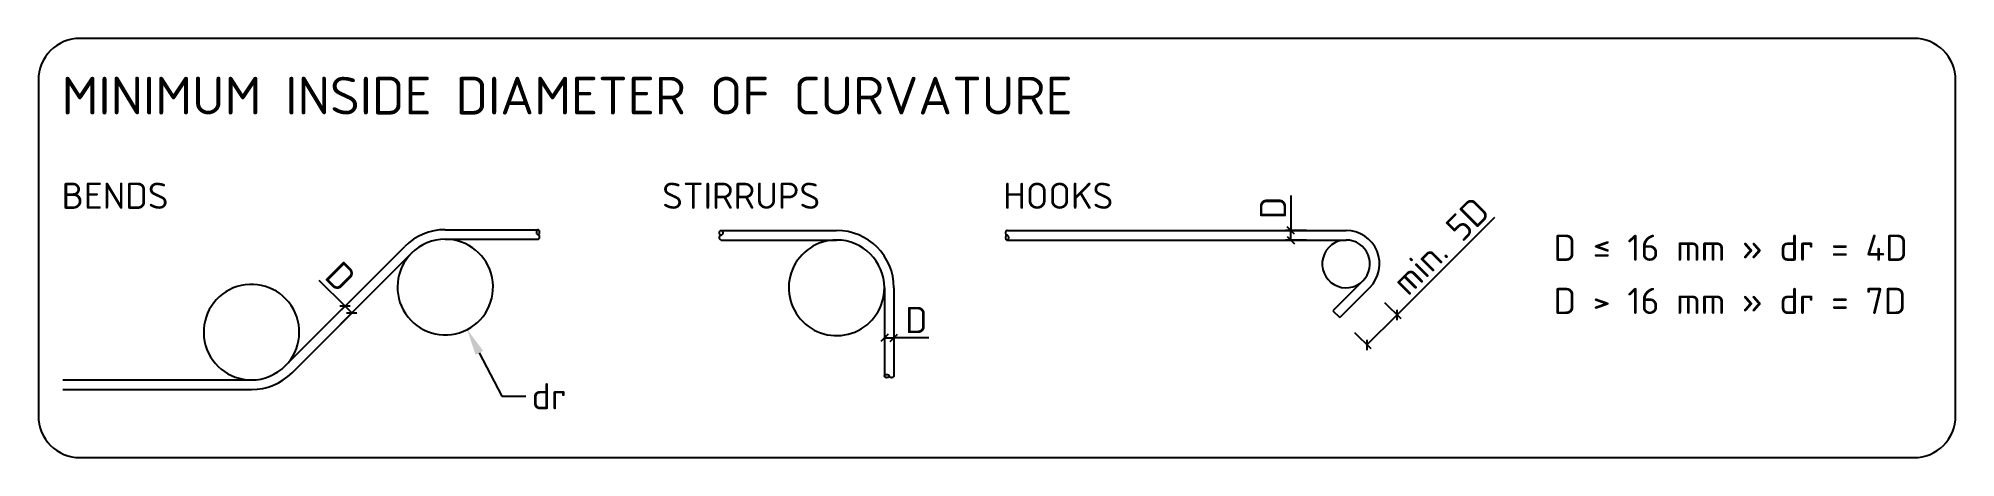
# Model space of a CAD drawing. Header units: metres. Extents: x 0 to 183, y -40 to 0.
import ezdxf
from ezdxf import colors
from ezdxf.entities.mleader import LeaderData, LeaderLine
from ezdxf.math import Vec2, Vec3

# ---------------------------------------------------------------- set-up
doc = ezdxf.new("R2010")
doc.units = ezdxf.units.M
doc.layers.get('Defpoints').update_dxf_attribs({"color": 140, "lineweight": 5})
doc.styles.add('DP_ISOCPEUR', font='isocpeur.ttf')
doc.dimstyles.new('DP_Koty 500 (mm)', dxfattribs={"dimtxt": 1.25, "dimasz": 0.7, "dimexe": 0.5, "dimexo": 0, "dimgap": 0.45, "dimtad": 1, "dimdec": 0, "dimlfac": 1000, "dimzin": 0, "dimdsep": 46, "dimtxsty": 'DP_ISOCPEUR', "dimblk": 'OBLIQUE', "dimcen": 0.225, "dimadec": 0, "dimazin": 0, "dimtfac": 1, "dimtdec": 0, "dimtofl": 0, "dimtmove": 1, "dimatfit": 3, "dimfxl": 1.4, "dimtolj": 1, "dimtzin": 0, "dimarcsym": 0})

# ---------------------------------------------------------------- blocks, each defined once
blk = doc.blocks.new('_Oblique')
at = {"color": 0, "linetype": 'ByBlock', "lineweight": -2}
blk.add_line((-0.5, -0.5), (0.5, 0.5), dxfattribs=at)
blk = doc.blocks.new('*D2')
at = {"color": 0, "lineweight": -2, "transparency": 16777216}
for p, q in [((80.75, -27.07), (80.75, -29.07)), ((81.66, -27.07), (81.66, -29.07)), ((80.75, -28.57), (81.66, -28.57)), ((85, -28.57), (81.66, -28.57))]:
    blk.add_line(p, q, dxfattribs=at)
at = {"layer": 'Defpoints', "color": 0, "transparency": 16777216}
for p in [(80.75, -27.07), (81.66, -27.07), (81.66, -28.57)]:
    blk.add_point(p, dxfattribs=at)
at = {"color": 0, "lineweight": -2, "transparency": 16777216, "xscale": 0.7, "yscale": 0.7, "zscale": 0.7, "rotation": 180}
blk.add_blockref('_Oblique', (80.75, -28.57), dxfattribs=at)
at = {"color": 0, "lineweight": -2, "transparency": 16777216, "xscale": 0.7, "yscale": 0.7, "zscale": 0.7}
blk.add_blockref('_Oblique', (81.66, -28.57), dxfattribs=at)
at = {"color": 0, "lineweight": 9, "transparency": 16777216, "insert": (83.8, -26.87), "char_height": 2.5, "attachment_point": 5, "style": 'DP_ISOCPEUR'}
blk.add_mtext('\\A1;D', dxfattribs=at)
blk = doc.blocks.new('*D3')
at = {"color": 0, "lineweight": -2, "transparency": 16777216}
for p, q in [((26.77, -23.06), (29.27, -25.55)), ((28.21, -26.61), (29.62, -25.2)), ((29.91, -26.2), (29.27, -25.55)), ((28.85, -27.26), (30.27, -25.85))]:
    blk.add_line(p, q, dxfattribs=at)
at = {"layer": 'Defpoints', "color": 0, "transparency": 16777216}
for p in [(29.27, -25.55), (28.21, -26.61), (28.85, -27.26)]:
    blk.add_point(p, dxfattribs=at)
at = {"color": 0, "lineweight": -2, "transparency": 16777216, "xscale": 0.7, "yscale": 0.7, "zscale": 0.7}
for p, rotation in [((29.27, -25.55), 134.9999999999927), ((29.91, -26.2), 314.9999999999927)]:
    blk.add_blockref('_Oblique', p, dxfattribs=dict(at, rotation=rotation))
at = {"color": 0, "lineweight": 9, "transparency": 16777216, "insert": (28.83, -22.71), "char_height": 2.5, "attachment_point": 5, "rotation": 315, "style": 'DP_ISOCPEUR'}
blk.add_mtext('\\A1;D', dxfattribs=at)
blk = doc.blocks.new('*D4')
at = {"color": 0, "lineweight": -2, "transparency": 16777216}
for p, q in [((138.97, -17.08), (129.68, -26.38)), ((128.49, -25.19), (130.03, -26.73)), ((126.81, -29.25), (129.68, -26.38)), ((125.62, -28.06), (127.17, -29.6))]:
    blk.add_line(p, q, dxfattribs=at)
at = {"layer": 'Defpoints', "color": 0, "transparency": 16777216}
for p in [(128.49, -25.19), (129.68, -26.38), (125.62, -28.06)]:
    blk.add_point(p, dxfattribs=at)
at = {"color": 0, "lineweight": -2, "transparency": 16777216, "xscale": 0.7, "yscale": 0.7, "zscale": 0.7}
for p, rotation in [((129.68, -26.38), 45.00000013957393), ((126.81, -29.25), 225.000000139574)]:
    blk.add_blockref('_Oblique', p, dxfattribs=dict(at, rotation=rotation))
at = {"color": 0, "lineweight": 9, "transparency": 16777216, "insert": (133.83, -19.82), "char_height": 2.5, "attachment_point": 5, "rotation": 45, "style": 'DP_ISOCPEUR'}
blk.add_mtext('\\A1;min. 5D', dxfattribs=at)
blk = doc.blocks.new('*D5')
at = {"color": 0, "lineweight": -2, "transparency": 16777216}
for p, q in [((119.54, -14.98), (119.54, -18.33)), ((121.04, -18.33), (119.04, -18.33)), ((121.04, -19.24), (119.04, -19.24)), ((119.54, -19.24), (119.54, -18.33))]:
    blk.add_line(p, q, dxfattribs=at)
at = {"layer": 'Defpoints', "color": 0, "transparency": 16777216}
for p in [(119.54, -18.33), (121.04, -18.33), (121.04, -19.24)]:
    blk.add_point(p, dxfattribs=at)
at = {"color": 0, "lineweight": -2, "transparency": 16777216, "xscale": 0.7, "yscale": 0.7, "zscale": 0.7}
for p, rotation in [((119.54, -18.33), 90), ((119.54, -19.24), 270)]:
    blk.add_blockref('_Oblique', p, dxfattribs=dict(at, rotation=rotation))
at = {"color": 0, "lineweight": 9, "transparency": 16777216, "insert": (117.84, -16.18), "char_height": 2.5, "attachment_point": 5, "rotation": 90, "style": 'DP_ISOCPEUR'}
blk.add_mtext('\\A1;D', dxfattribs=at)

msp = doc.modelspace()

# ---------------------------------------------------------------- linework, layer by layer
at = {"color": 0}
for p, q in [((38.836, -18.2522), (47.7195, -18.2522)), ((23.5679, -31.2528), (34.9651, -19.8556)), ((38.836, -19.1646), (47.7195, -19.1646)), ((65.1645, -18.3255), (76.1873, -18.3255)), ((65.1645, -19.2378), (76.1873, -19.2378)), ((92.4922, -18.3255), (124.8194, -18.3255)), ((92.4922, -19.2378), (124.8194, -19.2378)), ((24.2131, -31.8979), (35.6103, -20.5007)), ((126.4322, -23.1317), (123.5649, -25.999)), ((127.0774, -23.7768), (124.21, -26.6442)), ((80.7492, -23.7998), (80.7492, -32.2185)), ((81.6616, -23.7998), (81.6616, -32.2185)), ((123.5649, -25.999), (124.21, -26.6442)), ((2.3345, -32.5889), (20.3422, -32.5889)), ((2.3345, -33.5013), (20.3422, -33.5013))]:
    msp.add_line(p, q, dxfattribs=at)
for points in [[(0, -4), (0, -36, 0.41421356), (4, -40), (179, -40, 0.41421356), (183, -36), (183, -4, 0.41421356), (179, 0), (4, 0, 0.41421356)], [(47.6905, -18.2589, 0.13748252), (47.6346, -18.2745, 0.1070258), (47.581, -18.3255, 0.08090165), (47.5481, -18.3959, 0.06883571), (47.5356, -18.4863, 0.06883571), (47.5481, -18.5766, 0.08090165), (47.581, -18.6471, 0.1070258), (47.6346, -18.698, 0.13748252), (47.6905, -18.7137, 0.13748252), (47.7463, -18.698, 0.1070258), (47.8, -18.6471, 0.08090165), (47.8328, -18.5766, 0.06883571), (47.8453, -18.4863, 0.06883571), (47.8328, -18.3959, 0.08090165), (47.8, -18.3255, 0.1070258), (47.7463, -18.2745, 0.13748252)], [(65.1645, -18.3282, -0.13748252), (65.2204, -18.3438, -0.1070258), (65.274, -18.3948, -0.08090165), (65.3069, -18.4652, -0.06883571), (65.3194, -18.5556, -0.06883571), (65.3069, -18.6459, -0.08090165), (65.274, -18.7164, -0.1070258), (65.2204, -18.7673, -0.13748252), (65.1645, -18.783, -0.13748252), (65.1086, -18.7673, -0.1070258), (65.055, -18.7164, -0.08090165), (65.0221, -18.6459, -0.06883571), (65.0096, -18.5556, -0.06883571), (65.0221, -18.4652, -0.08090165), (65.055, -18.3948, -0.1070258), (65.1086, -18.3438, -0.13748252)], [(92.4632, -19.2418, 0.13748252), (92.519, -19.2262, 0.1070258), (92.5727, -19.1752, 0.08090165), (92.6055, -19.1048, 0.06883571), (92.618, -19.0144, 0.06883571), (92.6055, -18.9241, 0.08090165), (92.5727, -18.8536, 0.1070258), (92.519, -18.8026, 0.13748252), (92.4632, -18.787, 0.13748252), (92.4073, -18.8026, 0.1070258), (92.3537, -18.8536, 0.08090165), (92.3208, -18.9241, 0.06883571), (92.3083, -19.0144, 0.06883571), (92.3208, -19.1048, 0.08090165), (92.3537, -19.1752, 0.1070258), (92.4073, -19.2262, 0.13748252)], [(80.7519, -32.2185, -0.13748252), (80.7676, -32.1627, -0.1070258), (80.8185, -32.109, -0.08090165), (80.889, -32.0762, -0.06883571), (80.9793, -32.0637, -0.06883571), (81.0697, -32.0762, -0.08090165), (81.1401, -32.109, -0.1070258), (81.1911, -32.1627, -0.13748252), (81.2067, -32.2185, -0.13748252), (81.1911, -32.2744, -0.1070258), (81.1401, -32.328, -0.08090165), (81.0697, -32.3609, -0.06883571), (80.9793, -32.3734, -0.06883571), (80.889, -32.3609, -0.08090165), (80.8185, -32.328, -0.1070258), (80.7676, -32.2744, -0.13748252)]]:
    msp.add_lwpolyline(points, format="xyb", close=True, dxfattribs=at)
for points in [[(47.6905, -19.1686, 0.13748252), (47.7463, -19.1529, 0.1070258), (47.8, -19.1019, 0.08090165), (47.8328, -19.0315, 0.06883571), (47.8453, -18.9411, 0.06883571), (47.8328, -18.8508, 0.08090165), (47.8, -18.7803, 0.1070258), (47.7463, -18.7294, 0.13748252), (47.6905, -18.7137, 0.13748252)], [(65.1645, -19.2378, -0.13748252), (65.1086, -19.2222, -0.1070258), (65.055, -19.1712, -0.08090165), (65.0221, -19.1008, -0.06883571), (65.0096, -19.0104, -0.06883571), (65.0221, -18.9201, -0.08090165), (65.055, -18.8496, -0.1070258), (65.1086, -18.7987, -0.13748252), (65.1645, -18.783, -0.13748252)], [(92.4632, -18.3321, 0.13748252), (92.4073, -18.3478, 0.1070258), (92.3537, -18.3988, 0.08090165), (92.3208, -18.4692, 0.06883571), (92.3083, -18.5596, 0.06883571), (92.3208, -18.6499, 0.08090165), (92.3537, -18.7204, 0.1070258), (92.4073, -18.7713, 0.13748252), (92.4632, -18.787, 0.13748252)], [(81.6616, -32.2185, -0.13748252), (81.6459, -32.2744, -0.1070258), (81.595, -32.328, -0.08090165), (81.5245, -32.3609, -0.06883571), (81.4342, -32.3734, -0.06883571), (81.3438, -32.3609, -0.08090165), (81.2734, -32.328, -0.1070258), (81.2224, -32.2744, -0.13748252), (81.2067, -32.2185, -0.13748252)]]:
    msp.add_lwpolyline(points, format="xyb", dxfattribs=at)
for centre, radius, start, end in [((38.836, -23.7265), 5.4743, 89.999998, 134.999998), ((38.836, -23.7265), 4.5619, 89.999998, 134.999998), ((76.1873, -23.7998), 5.4743, 0, 89.999998), ((76.1873, -23.7998), 4.5619, 0, 89.999998), ((124.8194, -21.5188), 3.1933, 314.999998, 89.999998), ((124.8194, -21.5188), 2.281, 314.999998, 89.999998), ((20.3405, -28.023), 4.5659, 270.020907, 314.979093), ((20.3405, -28.023), 5.4811, 270.020907, 314.979093)]:
    msp.add_arc(centre, radius, start, end, dxfattribs=at)
at = {"color": 0, "ltscale": 0.02}
for centre, radius, start, end in [((38.836, -23.7265), 4.5619, 134.999998, 89.999932), ((76.1873, -23.7998), 4.5619, 89.999998, 0), ((124.8194, -21.5188), 2.281, 89.999998, 314.999998), ((20.3422, -28.027), 4.5619, 314.999998, 269.999998)]:
    msp.add_arc(centre, radius, start, end, dxfattribs=at)

# ---------------------------------------------------------------- texts
at = {"color": 0, "style": 'DP_ISOCPEUR'}
for s, height, p in [('MINIMUM INSIDE DIAMETER OF CURVATURE', 3.6, (2.219, -7.2639)), ('BENDS', 2.5, (2.219, -16.2656)), ('STIRRUPS', 2.5, (59.5438, -16.2656)), ('HOOKS', 2.5, (92.0934, -16.2656))]:
    msp.add_text(s, height=height, dxfattribs=at).set_placement(p)
at = {"color": 0, "char_height": 2.5, "width": 56.976665, "attachment_point": 1, "style": 'DP_ISOCPEUR'}
for s, insert in [('D ≤ 16 mm » dr = 4D', (144.6226, -18.7279)), ('D > 16 mm » dr = 7D', (144.6226, -23.7975))]:
    msp.add_mtext(s, dxfattribs=dict(at, insert=insert))

# ---------------------------------------------------------------- dimensions: what is measured, and where the dimension line sits
at = {"color": 0, "lineweight": 9}
for base, p1, p2, angle, text, picture, middle, dimtype in [((119.5404, -18.3255), (121.0404, -19.2378), (121.0404, -18.3255), 90, 'D', '*D5', (117.6649, -16.1808), 128), ((129.6795, -26.379), (125.6243, -28.0584), (128.4916, -25.1911), 45, 'min. 5D', '*D4', (134.7311, -20.7249), 129), ((29.2665, -25.5542), (28.851, -27.26), (28.2059, -26.6148), 315, 'D', '*D3', (27.7381, -23.7955), 128)]:
    dim = msp.add_linear_dim(base=base, p1=p1, p2=p2, angle=angle, text=text, dimstyle='DP_Koty 500 (mm)', override={"dimtxt": 2.5}, dxfattribs=at)
    dim.commit()
    dim.dimension.update_dxf_attribs({"geometry": picture, "text_midpoint": middle, "dimtype": dimtype})
dim = msp.add_linear_dim(base=(81.6616, -28.5736), p1=(80.7492, -27.0736), p2=(81.6616, -27.0736), text='D', dimstyle='DP_Koty 500 (mm)', override={"dimtxt": 2.5}, dxfattribs=at)
dim.commit()
dim.dimension.update_dxf_attribs({"geometry": '*D2', "text_midpoint": (83.8026, -28.5736), "dimtype": 128})

# ---------------------------------------------------------------- leaders
at = {"color": 0, "lineweight": 9, "ltscale": 0.02}
ml = msp.add_multileader_mtext('Standard', dxfattribs=at)
ml.set_content('dr', style='DP_ISOCPEUR')
ml.set_leader_properties(color=9, linetype='Continuous')
ml.build(insert=Vec2(0, 0))
ml.multileader.update_dxf_attribs({"text_left_attachment_type": 2, "text_right_attachment_type": 2, "dogleg_length": 2.2857, "arrow_head_size": 2.5})
ctx = ml.context
ctx.base_point, ctx.char_height, ctx.arrow_head_size, ctx.landing_gap_size, ctx.plane_origin = Vec3(46.5248, -34.1443), 2.50004, 2.5, 1.1429, Vec3(38.3511, -36.2495)
ctx.left_attachment, ctx.right_attachment, ctx.text_align_type = 2, 2, 2
notes = []
notes.append((ctx, [(0, (1, 1, 0), (44.2391, -34.1443), (1, 0, 0), 2.2857, [(0, [(40.9363, -27.7762)], 0, [])])]))
ctx.mtext.insert, ctx.mtext.rotation, ctx.mtext.alignment, ctx.mtext.flow_direction = Vec3(50.4177, -32.8943), 6.28318531, 3, 5
for ctx, leaders in notes:
    for number, flags, end, landing, length, lines in leaders:
        leader = LeaderData()
        leader.index, (leader.has_last_leader_line, leader.has_dogleg_vector, leader.attachment_direction) = number, flags
        leader.last_leader_point, leader.dogleg_vector, leader.dogleg_length = Vec3(end), Vec3(landing), length
        for number, points, colour, breaks in lines:
            line = LeaderLine()
            line.index, line.vertices, line.color, line.breaks = number, Vec3.list(points), colors.encode_raw_color(colour), breaks
            leader.lines.append(line)
        ctx.leaders.append(leader)

doc.saveas('drawing.dxf')
